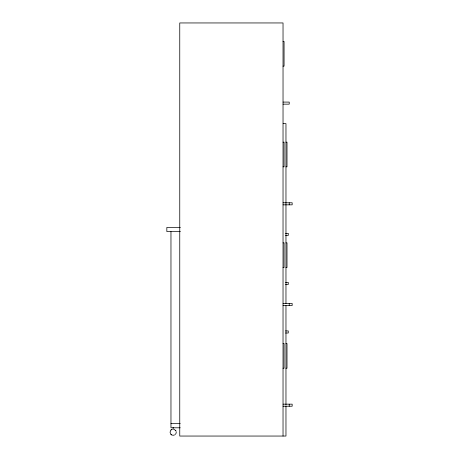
<?xml version="1.0" encoding="UTF-8"?>
<svg xmlns="http://www.w3.org/2000/svg" width="459" height="459" viewBox="0 0 459 459"><rect width="100%" height="100%" fill="white"/><g stroke="black" fill="none" stroke-linecap="round" stroke-linejoin="round"><path stroke-width="0.69" d="M170.955 430.02L170.031 432.206L170.955 434.398M170.937 430.02L171.591 429.526M171.58 429.526L172.343 429.217M174.69 434.891L173.129 435.304L171.58 434.891M283.031 41.476L284.064 41.476L284.064 66.13L283.031 66.13M283.031 102.087L289.227 102.087L289.227 104.153L283.031 104.153M283.123 123.643L285.968 123.643L285.968 303.491M283.031 142.17L284.064 142.17L284.064 166.824L283.031 166.824M285.968 142.17L287.001 142.17L287.001 166.824L285.968 166.824M283.031 202.78L292.165 202.775L292.165 204.84L283.031 204.846M180.416 227.434L166.835 227.434L166.835 231.566L180.416 231.566M285.515 233.344L288.269 233.344L288.269 235.41L285.515 235.41M283.031 242.863L284.064 242.863L284.064 267.517L283.031 267.517M285.968 242.863L287.001 242.863L287.001 267.517L285.968 267.517M285.515 282.4L288.269 282.4L288.269 284.465L285.515 284.465M283.031 303.474L292.165 303.468L292.165 305.533L283.031 305.539M285.515 330.939L288.269 330.939L288.269 333.004L285.515 333.004M283.031 343.556L284.064 343.556L284.064 368.21L283.031 368.21M285.968 343.556L287.001 343.556L287.001 368.21L285.968 368.21M283.031 404.167L292.165 404.161L292.165 406.226L283.031 406.232M170.966 423.657L180.238 423.657M180.238 427.788L170.966 427.788L170.966 231.566M173.932 429.217L175.826 430.657M170.937 434.398L171.591 434.891M175.814 430.657L176.136 431.408M289.227 202.78L289.227 204.846M289.227 303.474L289.227 305.539M289.227 404.167L289.227 406.232M285.968 305.574L285.968 404.838M285.968 405.957L285.968 436.05L179.756 436.05L179.756 22.95L283.031 22.95L283.031 436.05M173.141 427.335L173.141 429.4M176.227 432.206A3.098 3.098 0 0 1 175.321 434.398"/></g></svg>
